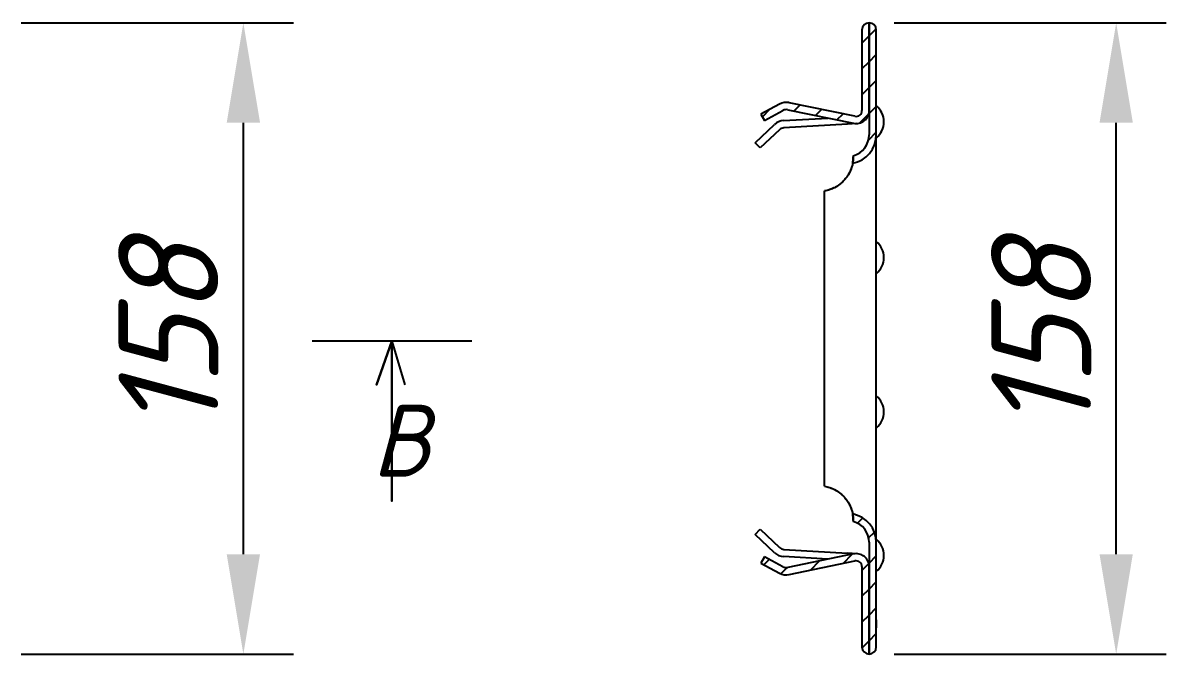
# Model space of a CAD drawing. Header units: millimetres. Extents: x 29006 to 29645, y 5570 to 5801.
# Drawn here: x 29118.83 to 29147.44, y 5746.09 to 5761.89 of the extents above; entities that cross this region are included whole.
import ezdxf

# ---------------------------------------------------------------- set-up
doc = ezdxf.new("R2010")
doc.units = ezdxf.units.MM
doc.styles.add('GOST-2.304_Type-B_italic', font='')
doc.styles.get('GOST-2.304_Type-B_italic').set_extended_font_data('GOST Common', italic=True)
doc.dimstyles.new('ISO-25', dxfattribs={"dimtxt": 2.5, "dimasz": 2.5, "dimexe": 1.25, "dimexo": 0.625, "dimtad": 1, "dimtoh": 1, "dimtxsty": 'GOST-2.304_Type-B_italic', "dimcen": 2.5, "dimadec": 0, "dimazin": 0, "dimtfac": 1, "dimtmove": 0, "dimatfit": 3, "dimfxl": 1, "dimarcsym": 0})

# ---------------------------------------------------------------- blocks, each defined once
blk = doc.blocks.new('*D47')
at = {"color": 0, "lineweight": -2, "transparency": 16777216}
for p, q in [((29118.792, 5761.887), (29125.599, 5761.887)), ((29124.349, 5748.588), (29124.349, 5759.387)), ((29118.792, 5746.088), (29125.599, 5746.088))]:
    blk.add_line(p, q, dxfattribs=at)
at = {"color": 0, "transparency": 16777216}
for points in [[(29123.932, 5759.387), (29124.766, 5759.387), (29124.349, 5761.887)], [(29123.932, 5748.588), (29124.766, 5748.588), (29124.349, 5746.088)]]:
    blk.add_solid(points, dxfattribs=at)
at = {"layer": 'Defpoints', "color": 0, "transparency": 16777216}
for p in [(29118.167, 5761.887), (29124.349, 5761.887), (29118.167, 5746.088)]:
    blk.add_point(p, dxfattribs=at)
at = {"color": 0, "transparency": 16777216, "insert": (29122.474, 5753.987), "char_height": 2.5, "attachment_point": 5, "rotation": 90, "style": 'GOST-2.304_Type-B_italic'}
blk.add_mtext('158', dxfattribs=at)
blk = doc.blocks.new('*D24')
at = {"color": 0, "lineweight": -2, "transparency": 16777216}
for p, q in [((29140.632, 5761.887), (29147.439, 5761.887)), ((29146.189, 5748.588), (29146.189, 5759.387)), ((29140.632, 5746.088), (29147.439, 5746.088))]:
    blk.add_line(p, q, dxfattribs=at)
at = {"color": 0, "transparency": 16777216}
for points in [[(29145.772, 5759.387), (29146.605, 5759.387), (29146.189, 5761.887)], [(29145.772, 5748.588), (29146.605, 5748.588), (29146.189, 5746.088)]]:
    blk.add_solid(points, dxfattribs=at)
at = {"layer": 'Defpoints', "color": 0, "transparency": 16777216}
for p in [(29140.007, 5761.887), (29146.189, 5761.887), (29140.007, 5746.088)]:
    blk.add_point(p, dxfattribs=at)
at = {"color": 0, "transparency": 16777216, "insert": (29144.314, 5753.987), "char_height": 2.5, "attachment_point": 5, "rotation": 90, "style": 'GOST-2.304_Type-B_italic'}
blk.add_mtext('158', dxfattribs=at)

msp = doc.modelspace()

# ---------------------------------------------------------------- linework, layer by layer
at = {"color": 0}
for p, q in [((29140.007, 5759.691), (29140.007, 5761.887)), ((29140.007, 5761.887), (29140.007, 5759.083)), ((29139.826, 5761.706), (29139.826, 5759.691)), ((29140.187, 5761.229), (29140.187, 5761.706)), ((29140.187, 5761.022), (29140.187, 5761.229)), ((29140.187, 5746.95), (29140.187, 5761.022)), ((29137.763, 5759.853), (29137.301, 5759.604)), ((29139.653, 5759.549), (29138.007, 5759.889)), ((29137.301, 5759.604), (29137.387, 5759.445)), ((29137.387, 5759.445), (29137.848, 5759.694)), ((29137.971, 5759.712), (29139.617, 5759.373)), ((29137.157, 5758.887), (29137.639, 5759.342)), ((29137.865, 5759.44), (29138.976, 5759.505)), ((29139.466, 5759.353), (29137.876, 5759.26)), ((29139.466, 5759.404), (29139.466, 5759.353)), ((29139.701, 5759.367), (29139.466, 5759.353)), ((29140.375, 5759.406), (29140.375, 5759.414)), ((29137.762, 5759.211), (29137.281, 5758.756)), ((29140.187, 5757.462), (29140.187, 5759.083)), ((29137.281, 5758.756), (29137.157, 5758.887)), ((29139.598, 5758.39), (29139.595, 5758.372)), ((29139.598, 5758.39), (29139.595, 5758.372)), ((29139.598, 5758.39), (29139.595, 5758.372)), ((29139.598, 5758.39), (29139.595, 5758.372)), ((29139.598, 5758.39), (29139.595, 5758.372)), ((29139.598, 5758.39), (29139.595, 5758.372)), ((29139.598, 5758.39), (29139.595, 5758.372)), ((29139.598, 5758.39), (29139.595, 5758.372)), ((29139.598, 5758.39), (29139.595, 5758.372)), ((29139.598, 5758.39), (29139.595, 5758.372)), ((29139.601, 5758.408), (29139.598, 5758.39)), ((29139.601, 5758.408), (29139.598, 5758.39)), ((29139.601, 5758.408), (29139.598, 5758.39)), ((29139.601, 5758.408), (29139.598, 5758.39)), ((29139.601, 5758.408), (29139.598, 5758.39)), ((29139.601, 5758.408), (29139.598, 5758.39)), ((29139.601, 5758.408), (29139.598, 5758.39)), ((29139.601, 5758.408), (29139.598, 5758.39)), ((29139.601, 5758.408), (29139.598, 5758.39)), ((29139.601, 5758.408), (29139.598, 5758.39)), ((29139.603, 5758.425), (29139.601, 5758.408)), ((29139.603, 5758.425), (29139.601, 5758.408)), ((29139.603, 5758.425), (29139.601, 5758.408)), ((29139.603, 5758.425), (29139.601, 5758.408)), ((29139.603, 5758.425), (29139.601, 5758.408)), ((29139.603, 5758.425), (29139.601, 5758.408)), ((29139.603, 5758.425), (29139.601, 5758.408)), ((29139.603, 5758.425), (29139.601, 5758.408)), ((29139.603, 5758.425), (29139.601, 5758.408)), ((29139.603, 5758.425), (29139.601, 5758.408)), ((29139.605, 5758.441), (29139.603, 5758.425)), ((29139.605, 5758.441), (29139.603, 5758.425)), ((29139.605, 5758.441), (29139.603, 5758.425)), ((29139.605, 5758.441), (29139.603, 5758.425)), ((29139.605, 5758.441), (29139.603, 5758.425)), ((29139.605, 5758.441), (29139.603, 5758.425)), ((29139.605, 5758.441), (29139.603, 5758.425)), ((29139.605, 5758.441), (29139.603, 5758.425)), ((29139.605, 5758.441), (29139.603, 5758.425)), ((29139.605, 5758.441), (29139.603, 5758.425)), ((29139.607, 5758.456), (29139.605, 5758.441)), ((29139.607, 5758.456), (29139.605, 5758.441)), ((29139.607, 5758.456), (29139.605, 5758.441)), ((29139.607, 5758.456), (29139.605, 5758.441)), ((29139.607, 5758.456), (29139.605, 5758.441)), ((29139.607, 5758.456), (29139.605, 5758.441)), ((29139.607, 5758.456), (29139.605, 5758.441)), ((29139.607, 5758.456), (29139.605, 5758.441)), ((29139.607, 5758.456), (29139.605, 5758.441)), ((29139.607, 5758.456), (29139.605, 5758.441)), ((29139.608, 5758.469), (29139.607, 5758.456)), ((29139.608, 5758.469), (29139.607, 5758.456)), ((29139.608, 5758.469), (29139.607, 5758.456)), ((29139.608, 5758.469), (29139.607, 5758.456)), ((29139.608, 5758.469), (29139.607, 5758.456)), ((29139.608, 5758.469), (29139.607, 5758.456)), ((29139.608, 5758.469), (29139.607, 5758.456)), ((29139.608, 5758.469), (29139.607, 5758.456)), ((29139.608, 5758.469), (29139.607, 5758.456)), ((29139.608, 5758.469), (29139.607, 5758.456)), ((29139.609, 5758.482), (29139.608, 5758.469)), ((29139.609, 5758.482), (29139.608, 5758.469)), ((29139.609, 5758.482), (29139.608, 5758.469)), ((29139.609, 5758.482), (29139.608, 5758.469)), ((29139.609, 5758.482), (29139.608, 5758.469)), ((29139.609, 5758.482), (29139.608, 5758.469)), ((29139.609, 5758.482), (29139.608, 5758.469)), ((29139.609, 5758.482), (29139.608, 5758.469)), ((29139.609, 5758.482), (29139.608, 5758.469)), ((29139.609, 5758.482), (29139.608, 5758.469)), ((29139.61, 5758.505), (29139.609, 5758.494)), ((29139.61, 5758.505), (29139.609, 5758.494)), ((29139.61, 5758.505), (29139.609, 5758.494)), ((29139.61, 5758.505), (29139.609, 5758.494)), ((29139.61, 5758.505), (29139.609, 5758.494)), ((29139.61, 5758.505), (29139.609, 5758.494)), ((29139.61, 5758.505), (29139.609, 5758.494)), ((29139.61, 5758.505), (29139.609, 5758.494)), ((29139.61, 5758.505), (29139.609, 5758.494)), ((29139.61, 5758.505), (29139.609, 5758.494)), ((29139.609, 5758.494), (29139.609, 5758.482)), ((29139.609, 5758.494), (29139.609, 5758.482)), ((29139.609, 5758.494), (29139.609, 5758.482)), ((29139.609, 5758.494), (29139.609, 5758.482)), ((29139.609, 5758.494), (29139.609, 5758.482)), ((29139.609, 5758.494), (29139.609, 5758.482)), ((29139.609, 5758.494), (29139.609, 5758.482)), ((29139.609, 5758.494), (29139.609, 5758.482)), ((29139.609, 5758.494), (29139.609, 5758.482)), ((29139.609, 5758.494), (29139.609, 5758.482)), ((29139.61, 5758.561), (29139.61, 5758.533)), ((29139.61, 5758.533), (29139.61, 5758.524)), ((29139.61, 5758.533), (29139.61, 5758.524)), ((29139.61, 5758.533), (29139.61, 5758.524)), ((29139.61, 5758.533), (29139.61, 5758.524)), ((29139.61, 5758.533), (29139.61, 5758.524)), ((29139.61, 5758.533), (29139.61, 5758.524)), ((29139.61, 5758.533), (29139.61, 5758.524)), ((29139.61, 5758.533), (29139.61, 5758.524)), ((29139.61, 5758.533), (29139.61, 5758.524)), ((29139.61, 5758.533), (29139.61, 5758.524)), ((29139.61, 5758.524), (29139.61, 5758.515)), ((29139.61, 5758.524), (29139.61, 5758.515)), ((29139.61, 5758.524), (29139.61, 5758.515)), ((29139.61, 5758.524), (29139.61, 5758.515)), ((29139.61, 5758.524), (29139.61, 5758.515)), ((29139.61, 5758.524), (29139.61, 5758.515)), ((29139.61, 5758.524), (29139.61, 5758.515)), ((29139.61, 5758.524), (29139.61, 5758.515)), ((29139.61, 5758.524), (29139.61, 5758.515)), ((29139.61, 5758.524), (29139.61, 5758.515)), ((29139.61, 5758.515), (29139.61, 5758.505)), ((29139.61, 5758.515), (29139.61, 5758.505)), ((29139.61, 5758.515), (29139.61, 5758.505)), ((29139.61, 5758.515), (29139.61, 5758.505)), ((29139.61, 5758.515), (29139.61, 5758.505)), ((29139.61, 5758.515), (29139.61, 5758.505)), ((29139.61, 5758.515), (29139.61, 5758.505)), ((29139.61, 5758.515), (29139.61, 5758.505)), ((29139.61, 5758.515), (29139.61, 5758.505)), ((29139.61, 5758.515), (29139.61, 5758.505)), ((29139.506, 5758.121), (29139.493, 5758.098)), ((29139.509, 5758.127), (29139.496, 5758.103)), ((29139.509, 5758.127), (29139.496, 5758.103)), ((29139.509, 5758.127), (29139.496, 5758.103)), ((29139.509, 5758.127), (29139.496, 5758.103)), ((29139.509, 5758.127), (29139.496, 5758.103)), ((29139.509, 5758.127), (29139.496, 5758.103)), ((29139.509, 5758.127), (29139.496, 5758.103)), ((29139.509, 5758.127), (29139.496, 5758.103)), ((29139.509, 5758.127), (29139.496, 5758.103)), ((29139.509, 5758.127), (29139.496, 5758.103)), ((29139.516, 5758.139), (29139.506, 5758.121)), ((29139.522, 5758.151), (29139.509, 5758.127)), ((29139.522, 5758.151), (29139.509, 5758.127)), ((29139.522, 5758.151), (29139.509, 5758.127)), ((29139.522, 5758.151), (29139.509, 5758.127)), ((29139.522, 5758.151), (29139.509, 5758.127)), ((29139.522, 5758.151), (29139.509, 5758.127)), ((29139.522, 5758.151), (29139.509, 5758.127)), ((29139.522, 5758.151), (29139.509, 5758.127)), ((29139.522, 5758.151), (29139.509, 5758.127)), ((29139.522, 5758.151), (29139.509, 5758.127)), ((29139.525, 5758.157), (29139.516, 5758.139)), ((29139.533, 5758.175), (29139.522, 5758.151)), ((29139.533, 5758.175), (29139.522, 5758.151)), ((29139.533, 5758.175), (29139.522, 5758.151)), ((29139.533, 5758.175), (29139.522, 5758.151)), ((29139.533, 5758.175), (29139.522, 5758.151)), ((29139.533, 5758.175), (29139.522, 5758.151)), ((29139.533, 5758.175), (29139.522, 5758.151)), ((29139.533, 5758.175), (29139.522, 5758.151)), ((29139.533, 5758.175), (29139.522, 5758.151)), ((29139.533, 5758.175), (29139.522, 5758.151)), ((29139.533, 5758.175), (29139.525, 5758.157)), ((29139.543, 5758.199), (29139.533, 5758.175)), ((29139.543, 5758.199), (29139.533, 5758.175)), ((29139.543, 5758.199), (29139.533, 5758.175)), ((29139.543, 5758.199), (29139.533, 5758.175)), ((29139.543, 5758.199), (29139.533, 5758.175)), ((29139.543, 5758.199), (29139.533, 5758.175)), ((29139.543, 5758.199), (29139.533, 5758.175)), ((29139.543, 5758.199), (29139.533, 5758.175)), ((29139.543, 5758.199), (29139.533, 5758.175)), ((29139.543, 5758.199), (29139.533, 5758.175)), ((29139.54, 5758.192), (29139.533, 5758.175)), ((29139.547, 5758.209), (29139.54, 5758.192)), ((29139.553, 5758.222), (29139.543, 5758.199)), ((29139.553, 5758.222), (29139.543, 5758.199)), ((29139.553, 5758.222), (29139.543, 5758.199)), ((29139.553, 5758.222), (29139.543, 5758.199)), ((29139.553, 5758.222), (29139.543, 5758.199)), ((29139.553, 5758.222), (29139.543, 5758.199)), ((29139.553, 5758.222), (29139.543, 5758.199)), ((29139.553, 5758.222), (29139.543, 5758.199)), ((29139.553, 5758.222), (29139.543, 5758.199)), ((29139.553, 5758.222), (29139.543, 5758.199)), ((29139.554, 5758.225), (29139.547, 5758.209)), ((29139.561, 5758.245), (29139.553, 5758.222)), ((29139.561, 5758.245), (29139.553, 5758.222)), ((29139.561, 5758.245), (29139.553, 5758.222)), ((29139.561, 5758.245), (29139.553, 5758.222)), ((29139.561, 5758.245), (29139.553, 5758.222)), ((29139.561, 5758.245), (29139.553, 5758.222)), ((29139.561, 5758.245), (29139.553, 5758.222)), ((29139.561, 5758.245), (29139.553, 5758.222)), ((29139.561, 5758.245), (29139.553, 5758.222)), ((29139.561, 5758.245), (29139.553, 5758.222)), ((29139.559, 5758.24), (29139.554, 5758.225)), ((29139.564, 5758.254), (29139.559, 5758.24)), ((29139.569, 5758.268), (29139.561, 5758.245)), ((29139.569, 5758.268), (29139.561, 5758.245)), ((29139.569, 5758.268), (29139.561, 5758.245)), ((29139.569, 5758.268), (29139.561, 5758.245)), ((29139.569, 5758.268), (29139.561, 5758.245)), ((29139.569, 5758.268), (29139.561, 5758.245)), ((29139.569, 5758.268), (29139.561, 5758.245)), ((29139.569, 5758.268), (29139.561, 5758.245)), ((29139.569, 5758.268), (29139.561, 5758.245)), ((29139.569, 5758.268), (29139.561, 5758.245)), ((29139.569, 5758.268), (29139.564, 5758.254)), ((29139.575, 5758.29), (29139.569, 5758.268)), ((29139.575, 5758.29), (29139.569, 5758.268)), ((29139.575, 5758.29), (29139.569, 5758.268)), ((29139.575, 5758.29), (29139.569, 5758.268)), ((29139.575, 5758.29), (29139.569, 5758.268)), ((29139.575, 5758.29), (29139.569, 5758.268)), ((29139.575, 5758.29), (29139.569, 5758.268)), ((29139.575, 5758.29), (29139.569, 5758.268)), ((29139.575, 5758.29), (29139.569, 5758.268)), ((29139.575, 5758.29), (29139.569, 5758.268)), ((29139.573, 5758.281), (29139.569, 5758.268)), ((29139.577, 5758.294), (29139.573, 5758.281)), ((29139.581, 5758.311), (29139.575, 5758.29)), ((29139.581, 5758.311), (29139.575, 5758.29)), ((29139.581, 5758.311), (29139.575, 5758.29)), ((29139.581, 5758.311), (29139.575, 5758.29)), ((29139.581, 5758.311), (29139.575, 5758.29)), ((29139.581, 5758.311), (29139.575, 5758.29)), ((29139.581, 5758.311), (29139.575, 5758.29)), ((29139.581, 5758.311), (29139.575, 5758.29)), ((29139.581, 5758.311), (29139.575, 5758.29)), ((29139.581, 5758.311), (29139.575, 5758.29)), ((29139.58, 5758.305), (29139.577, 5758.294)), ((29139.583, 5758.316), (29139.58, 5758.305)), ((29139.587, 5758.332), (29139.581, 5758.311)), ((29139.587, 5758.332), (29139.581, 5758.311)), ((29139.587, 5758.332), (29139.581, 5758.311)), ((29139.587, 5758.332), (29139.581, 5758.311)), ((29139.587, 5758.332), (29139.581, 5758.311)), ((29139.587, 5758.332), (29139.581, 5758.311)), ((29139.587, 5758.332), (29139.581, 5758.311)), ((29139.587, 5758.332), (29139.581, 5758.311)), ((29139.587, 5758.332), (29139.581, 5758.311)), ((29139.587, 5758.332), (29139.581, 5758.311)), ((29139.585, 5758.326), (29139.583, 5758.316)), ((29139.587, 5758.335), (29139.585, 5758.326)), ((29139.591, 5758.353), (29139.587, 5758.332)), ((29139.591, 5758.353), (29139.587, 5758.332)), ((29139.591, 5758.353), (29139.587, 5758.332)), ((29139.591, 5758.353), (29139.587, 5758.332)), ((29139.591, 5758.353), (29139.587, 5758.332)), ((29139.591, 5758.353), (29139.587, 5758.332)), ((29139.591, 5758.353), (29139.587, 5758.332)), ((29139.591, 5758.353), (29139.587, 5758.332)), ((29139.591, 5758.353), (29139.587, 5758.332)), ((29139.591, 5758.353), (29139.587, 5758.332)), ((29139.589, 5758.343), (29139.587, 5758.335)), ((29139.591, 5758.35), (29139.589, 5758.343)), ((29139.595, 5758.372), (29139.591, 5758.353)), ((29139.595, 5758.372), (29139.591, 5758.353)), ((29139.595, 5758.372), (29139.591, 5758.353)), ((29139.595, 5758.372), (29139.591, 5758.353)), ((29139.595, 5758.372), (29139.591, 5758.353)), ((29139.595, 5758.372), (29139.591, 5758.353)), ((29139.595, 5758.372), (29139.591, 5758.353)), ((29139.595, 5758.372), (29139.591, 5758.353)), ((29139.595, 5758.372), (29139.591, 5758.353)), ((29139.595, 5758.372), (29139.591, 5758.353)), ((29139.592, 5758.356), (29139.591, 5758.35)), ((29139.593, 5758.361), (29139.592, 5758.356)), ((29139.594, 5758.365), (29139.593, 5758.361)), ((29139.595, 5758.371), (29139.594, 5758.369)), ((29139.594, 5758.369), (29139.594, 5758.365)), ((29139.595, 5758.373), (29139.595, 5758.373)), ((29139.595, 5758.373), (29139.595, 5758.371)), ((29139.241, 5757.824), (29139.213, 5757.805)), ((29139.25, 5757.83), (29139.223, 5757.812)), ((29139.25, 5757.83), (29139.223, 5757.812)), ((29139.25, 5757.83), (29139.223, 5757.812)), ((29139.25, 5757.83), (29139.223, 5757.812)), ((29139.25, 5757.83), (29139.223, 5757.812)), ((29139.25, 5757.83), (29139.223, 5757.812)), ((29139.25, 5757.83), (29139.223, 5757.812)), ((29139.25, 5757.83), (29139.223, 5757.812)), ((29139.25, 5757.83), (29139.223, 5757.812)), ((29139.25, 5757.83), (29139.223, 5757.812)), ((29139.268, 5757.843), (29139.241, 5757.824)), ((29139.276, 5757.849), (29139.25, 5757.83)), ((29139.276, 5757.849), (29139.25, 5757.83)), ((29139.276, 5757.849), (29139.25, 5757.83)), ((29139.276, 5757.849), (29139.25, 5757.83)), ((29139.276, 5757.849), (29139.25, 5757.83)), ((29139.276, 5757.849), (29139.25, 5757.83)), ((29139.276, 5757.849), (29139.25, 5757.83)), ((29139.276, 5757.849), (29139.25, 5757.83)), ((29139.276, 5757.849), (29139.25, 5757.83)), ((29139.276, 5757.849), (29139.25, 5757.83)), ((29139.294, 5757.863), (29139.268, 5757.843)), ((29139.3, 5757.869), (29139.276, 5757.849)), ((29139.3, 5757.869), (29139.276, 5757.849)), ((29139.3, 5757.869), (29139.276, 5757.849)), ((29139.3, 5757.869), (29139.276, 5757.849)), ((29139.3, 5757.869), (29139.276, 5757.849)), ((29139.3, 5757.869), (29139.276, 5757.849)), ((29139.3, 5757.869), (29139.276, 5757.849)), ((29139.3, 5757.869), (29139.276, 5757.849)), ((29139.3, 5757.869), (29139.276, 5757.849)), ((29139.3, 5757.869), (29139.276, 5757.849)), ((29139.318, 5757.884), (29139.294, 5757.863)), ((29139.324, 5757.89), (29139.3, 5757.869)), ((29139.324, 5757.89), (29139.3, 5757.869)), ((29139.324, 5757.89), (29139.3, 5757.869)), ((29139.324, 5757.89), (29139.3, 5757.869)), ((29139.324, 5757.89), (29139.3, 5757.869)), ((29139.324, 5757.89), (29139.3, 5757.869)), ((29139.324, 5757.89), (29139.3, 5757.869)), ((29139.324, 5757.89), (29139.3, 5757.869)), ((29139.324, 5757.89), (29139.3, 5757.869)), ((29139.324, 5757.89), (29139.3, 5757.869)), ((29139.342, 5757.907), (29139.318, 5757.884)), ((29139.347, 5757.911), (29139.324, 5757.89)), ((29139.347, 5757.911), (29139.324, 5757.89)), ((29139.347, 5757.911), (29139.324, 5757.89)), ((29139.347, 5757.911), (29139.324, 5757.89)), ((29139.347, 5757.911), (29139.324, 5757.89)), ((29139.347, 5757.911), (29139.324, 5757.89)), ((29139.347, 5757.911), (29139.324, 5757.89)), ((29139.347, 5757.911), (29139.324, 5757.89)), ((29139.347, 5757.911), (29139.324, 5757.89)), ((29139.347, 5757.911), (29139.324, 5757.89)), ((29139.366, 5757.93), (29139.342, 5757.907)), ((29139.368, 5757.932), (29139.347, 5757.911)), ((29139.368, 5757.932), (29139.347, 5757.911)), ((29139.368, 5757.932), (29139.347, 5757.911)), ((29139.368, 5757.932), (29139.347, 5757.911)), ((29139.368, 5757.932), (29139.347, 5757.911)), ((29139.368, 5757.932), (29139.347, 5757.911)), ((29139.368, 5757.932), (29139.347, 5757.911)), ((29139.368, 5757.932), (29139.347, 5757.911)), ((29139.368, 5757.932), (29139.347, 5757.911)), ((29139.368, 5757.932), (29139.347, 5757.911)), ((29139.389, 5757.954), (29139.366, 5757.93)), ((29139.389, 5757.954), (29139.368, 5757.932)), ((29139.389, 5757.954), (29139.368, 5757.932)), ((29139.389, 5757.954), (29139.368, 5757.932)), ((29139.389, 5757.954), (29139.368, 5757.932)), ((29139.389, 5757.954), (29139.368, 5757.932)), ((29139.389, 5757.954), (29139.368, 5757.932)), ((29139.389, 5757.954), (29139.368, 5757.932)), ((29139.389, 5757.954), (29139.368, 5757.932)), ((29139.389, 5757.954), (29139.368, 5757.932)), ((29139.389, 5757.954), (29139.368, 5757.932)), ((29139.41, 5757.979), (29139.389, 5757.954)), ((29139.409, 5757.978), (29139.389, 5757.954)), ((29139.409, 5757.978), (29139.389, 5757.954)), ((29139.409, 5757.978), (29139.389, 5757.954)), ((29139.409, 5757.978), (29139.389, 5757.954)), ((29139.409, 5757.978), (29139.389, 5757.954)), ((29139.409, 5757.978), (29139.389, 5757.954)), ((29139.409, 5757.978), (29139.389, 5757.954)), ((29139.409, 5757.978), (29139.389, 5757.954)), ((29139.409, 5757.978), (29139.389, 5757.954)), ((29139.409, 5757.978), (29139.389, 5757.954)), ((29139.428, 5758.002), (29139.409, 5757.978)), ((29139.428, 5758.002), (29139.409, 5757.978)), ((29139.428, 5758.002), (29139.409, 5757.978)), ((29139.428, 5758.002), (29139.409, 5757.978)), ((29139.428, 5758.002), (29139.409, 5757.978)), ((29139.428, 5758.002), (29139.409, 5757.978)), ((29139.428, 5758.002), (29139.409, 5757.978)), ((29139.428, 5758.002), (29139.409, 5757.978)), ((29139.428, 5758.002), (29139.409, 5757.978)), ((29139.428, 5758.002), (29139.409, 5757.978)), ((29139.43, 5758.004), (29139.41, 5757.979)), ((29139.447, 5758.027), (29139.428, 5758.002)), ((29139.447, 5758.027), (29139.428, 5758.002)), ((29139.447, 5758.027), (29139.428, 5758.002)), ((29139.447, 5758.027), (29139.428, 5758.002)), ((29139.447, 5758.027), (29139.428, 5758.002)), ((29139.447, 5758.027), (29139.428, 5758.002)), ((29139.447, 5758.027), (29139.428, 5758.002)), ((29139.447, 5758.027), (29139.428, 5758.002)), ((29139.447, 5758.027), (29139.428, 5758.002)), ((29139.447, 5758.027), (29139.428, 5758.002)), ((29139.448, 5758.028), (29139.43, 5758.004)), ((29139.464, 5758.052), (29139.447, 5758.027)), ((29139.464, 5758.052), (29139.447, 5758.027)), ((29139.464, 5758.052), (29139.447, 5758.027)), ((29139.464, 5758.052), (29139.447, 5758.027)), ((29139.464, 5758.052), (29139.447, 5758.027)), ((29139.464, 5758.052), (29139.447, 5758.027)), ((29139.464, 5758.052), (29139.447, 5758.027)), ((29139.464, 5758.052), (29139.447, 5758.027)), ((29139.464, 5758.052), (29139.447, 5758.027)), ((29139.464, 5758.052), (29139.447, 5758.027)), ((29139.465, 5758.053), (29139.448, 5758.028)), ((29139.481, 5758.077), (29139.464, 5758.052)), ((29139.481, 5758.077), (29139.464, 5758.052)), ((29139.481, 5758.077), (29139.464, 5758.052)), ((29139.481, 5758.077), (29139.464, 5758.052)), ((29139.481, 5758.077), (29139.464, 5758.052)), ((29139.481, 5758.077), (29139.464, 5758.052)), ((29139.481, 5758.077), (29139.464, 5758.052)), ((29139.481, 5758.077), (29139.464, 5758.052)), ((29139.481, 5758.077), (29139.464, 5758.052)), ((29139.481, 5758.077), (29139.464, 5758.052)), ((29139.48, 5758.076), (29139.465, 5758.053)), ((29139.493, 5758.098), (29139.48, 5758.076)), ((29139.496, 5758.103), (29139.481, 5758.077)), ((29139.496, 5758.103), (29139.481, 5758.077)), ((29139.496, 5758.103), (29139.481, 5758.077)), ((29139.496, 5758.103), (29139.481, 5758.077)), ((29139.496, 5758.103), (29139.481, 5758.077)), ((29139.496, 5758.103), (29139.481, 5758.077)), ((29139.496, 5758.103), (29139.481, 5758.077)), ((29139.496, 5758.103), (29139.481, 5758.077)), ((29139.496, 5758.103), (29139.481, 5758.077)), ((29139.496, 5758.103), (29139.481, 5758.077)), ((29138.921, 5757.685), (29138.889, 5757.679)), ((29138.921, 5757.685), (29138.889, 5757.679)), ((29138.921, 5757.685), (29138.889, 5757.679)), ((29138.921, 5757.685), (29138.889, 5757.679)), ((29138.921, 5757.685), (29138.889, 5757.679)), ((29138.921, 5757.685), (29138.889, 5757.679)), ((29138.921, 5757.685), (29138.889, 5757.679)), ((29138.921, 5757.685), (29138.889, 5757.679)), ((29138.921, 5757.685), (29138.889, 5757.679)), ((29138.921, 5757.685), (29138.889, 5757.679)), ((29138.923, 5757.685), (29138.889, 5757.679)), ((29138.889, 5750.29), (29138.889, 5757.679)), ((29138.889, 5757.462), (29138.889, 5757.679)), ((29138.953, 5757.692), (29138.921, 5757.685)), ((29138.953, 5757.692), (29138.921, 5757.685)), ((29138.953, 5757.692), (29138.921, 5757.685)), ((29138.953, 5757.692), (29138.921, 5757.685)), ((29138.953, 5757.692), (29138.921, 5757.685)), ((29138.953, 5757.692), (29138.921, 5757.685)), ((29138.953, 5757.692), (29138.921, 5757.685)), ((29138.953, 5757.692), (29138.921, 5757.685)), ((29138.953, 5757.692), (29138.921, 5757.685)), ((29138.953, 5757.692), (29138.921, 5757.685)), ((29138.957, 5757.693), (29138.923, 5757.685)), ((29138.985, 5757.701), (29138.953, 5757.692)), ((29138.985, 5757.701), (29138.953, 5757.692)), ((29138.985, 5757.701), (29138.953, 5757.692)), ((29138.985, 5757.701), (29138.953, 5757.692)), ((29138.985, 5757.701), (29138.953, 5757.692)), ((29138.985, 5757.701), (29138.953, 5757.692)), ((29138.985, 5757.701), (29138.953, 5757.692)), ((29138.985, 5757.701), (29138.953, 5757.692)), ((29138.985, 5757.701), (29138.953, 5757.692)), ((29138.985, 5757.701), (29138.953, 5757.692)), ((29138.991, 5757.703), (29138.957, 5757.693)), ((29139.017, 5757.711), (29138.985, 5757.701)), ((29139.017, 5757.711), (29138.985, 5757.701)), ((29139.017, 5757.711), (29138.985, 5757.701)), ((29139.017, 5757.711), (29138.985, 5757.701)), ((29139.017, 5757.711), (29138.985, 5757.701)), ((29139.017, 5757.711), (29138.985, 5757.701)), ((29139.017, 5757.711), (29138.985, 5757.701)), ((29139.017, 5757.711), (29138.985, 5757.701)), ((29139.017, 5757.711), (29138.985, 5757.701)), ((29139.017, 5757.711), (29138.985, 5757.701)), ((29139.025, 5757.714), (29138.991, 5757.703)), ((29139.048, 5757.722), (29139.017, 5757.711)), ((29139.048, 5757.722), (29139.017, 5757.711)), ((29139.048, 5757.722), (29139.017, 5757.711)), ((29139.048, 5757.722), (29139.017, 5757.711)), ((29139.048, 5757.722), (29139.017, 5757.711)), ((29139.048, 5757.722), (29139.017, 5757.711)), ((29139.048, 5757.722), (29139.017, 5757.711)), ((29139.048, 5757.722), (29139.017, 5757.711)), ((29139.048, 5757.722), (29139.017, 5757.711)), ((29139.048, 5757.722), (29139.017, 5757.711)), ((29139.058, 5757.726), (29139.025, 5757.714)), ((29139.079, 5757.734), (29139.048, 5757.722)), ((29139.079, 5757.734), (29139.048, 5757.722)), ((29139.079, 5757.734), (29139.048, 5757.722)), ((29139.079, 5757.734), (29139.048, 5757.722)), ((29139.079, 5757.734), (29139.048, 5757.722)), ((29139.079, 5757.734), (29139.048, 5757.722)), ((29139.079, 5757.734), (29139.048, 5757.722)), ((29139.079, 5757.734), (29139.048, 5757.722)), ((29139.079, 5757.734), (29139.048, 5757.722)), ((29139.079, 5757.734), (29139.048, 5757.722)), ((29139.091, 5757.739), (29139.058, 5757.726)), ((29139.109, 5757.747), (29139.079, 5757.734)), ((29139.109, 5757.747), (29139.079, 5757.734)), ((29139.109, 5757.747), (29139.079, 5757.734)), ((29139.109, 5757.747), (29139.079, 5757.734)), ((29139.109, 5757.747), (29139.079, 5757.734)), ((29139.109, 5757.747), (29139.079, 5757.734)), ((29139.109, 5757.747), (29139.079, 5757.734)), ((29139.109, 5757.747), (29139.079, 5757.734)), ((29139.109, 5757.747), (29139.079, 5757.734)), ((29139.109, 5757.747), (29139.079, 5757.734)), ((29139.123, 5757.754), (29139.091, 5757.739)), ((29139.139, 5757.762), (29139.109, 5757.747)), ((29139.139, 5757.762), (29139.109, 5757.747)), ((29139.139, 5757.762), (29139.109, 5757.747)), ((29139.139, 5757.762), (29139.109, 5757.747)), ((29139.139, 5757.762), (29139.109, 5757.747)), ((29139.139, 5757.762), (29139.109, 5757.747)), ((29139.139, 5757.762), (29139.109, 5757.747)), ((29139.139, 5757.762), (29139.109, 5757.747)), ((29139.139, 5757.762), (29139.109, 5757.747)), ((29139.139, 5757.762), (29139.109, 5757.747)), ((29139.154, 5757.77), (29139.123, 5757.754)), ((29139.168, 5757.777), (29139.139, 5757.762)), ((29139.168, 5757.777), (29139.139, 5757.762)), ((29139.168, 5757.777), (29139.139, 5757.762)), ((29139.168, 5757.777), (29139.139, 5757.762)), ((29139.168, 5757.777), (29139.139, 5757.762)), ((29139.168, 5757.777), (29139.139, 5757.762)), ((29139.168, 5757.777), (29139.139, 5757.762)), ((29139.168, 5757.777), (29139.139, 5757.762)), ((29139.168, 5757.777), (29139.139, 5757.762)), ((29139.168, 5757.777), (29139.139, 5757.762)), ((29139.184, 5757.787), (29139.154, 5757.77)), ((29139.196, 5757.794), (29139.168, 5757.777)), ((29139.196, 5757.794), (29139.168, 5757.777)), ((29139.196, 5757.794), (29139.168, 5757.777)), ((29139.196, 5757.794), (29139.168, 5757.777)), ((29139.196, 5757.794), (29139.168, 5757.777)), ((29139.196, 5757.794), (29139.168, 5757.777)), ((29139.196, 5757.794), (29139.168, 5757.777)), ((29139.196, 5757.794), (29139.168, 5757.777)), ((29139.196, 5757.794), (29139.168, 5757.777)), ((29139.196, 5757.794), (29139.168, 5757.777)), ((29139.213, 5757.805), (29139.184, 5757.787)), ((29139.223, 5757.812), (29139.196, 5757.794)), ((29139.223, 5757.812), (29139.196, 5757.794)), ((29139.223, 5757.812), (29139.196, 5757.794)), ((29139.223, 5757.812), (29139.196, 5757.794)), ((29139.223, 5757.812), (29139.196, 5757.794)), ((29139.223, 5757.812), (29139.196, 5757.794)), ((29139.223, 5757.812), (29139.196, 5757.794)), ((29139.223, 5757.812), (29139.196, 5757.794)), ((29139.223, 5757.812), (29139.196, 5757.794)), ((29139.223, 5757.812), (29139.196, 5757.794)), ((29140.375, 5752.146), (29140.375, 5752.154)), ((29140.187, 5748.886), (29140.187, 5750.506)), ((29139.61, 5749.436), (29139.61, 5749.407)), ((29137.157, 5749.082), (29137.281, 5749.213)), ((29137.639, 5748.627), (29137.157, 5749.082)), ((29137.281, 5749.213), (29137.762, 5748.758)), ((29137.876, 5748.709), (29139.466, 5748.616)), ((29140.007, 5748.886), (29140.007, 5746.088)), ((29140.187, 5746.269), (29140.187, 5748.886)), ((29137.387, 5748.523), (29137.301, 5748.365)), ((29137.848, 5748.274), (29137.387, 5748.523)), ((29138.976, 5748.464), (29137.865, 5748.529)), ((29139.617, 5748.596), (29137.971, 5748.256)), ((29138.007, 5748.08), (29139.653, 5748.419)), ((29139.466, 5748.616), (29139.466, 5748.565)), ((29139.701, 5748.602), (29139.466, 5748.616)), ((29140.375, 5748.554), (29140.375, 5748.562)), ((29137.301, 5748.365), (29137.763, 5748.116)), ((29139.826, 5748.278), (29139.826, 5746.269)), ((29140.007, 5746.088), (29140.007, 5748.278)), ((29140.187, 5746.95), (29140.187, 5746.743)), ((29140.187, 5746.269), (29140.187, 5746.743))]:
    msp.add_line(p, q, dxfattribs=at)
at = {"color": 0, "linetype": 'Continuous'}
for p, q in [((29139.826, 5761.38), (29140.007, 5761.561)), ((29140.007, 5761.561), (29140.187, 5761.741)), ((29140.007, 5760.913), (29140.187, 5761.093)), ((29139.826, 5760.732), (29140.007, 5760.913)), ((29140.007, 5760.265), (29140.187, 5760.445)), ((29139.826, 5760.084), (29140.007, 5760.265)), ((29138.126, 5759.68), (29138.279, 5759.833)), ((29137.337, 5759.538), (29137.521, 5759.723)), ((29138.664, 5759.569), (29138.816, 5759.722)), ((29139.201, 5759.459), (29139.353, 5759.611)), ((29139.768, 5759.378), (29139.995, 5759.605)), ((29140.007, 5759.617), (29140.187, 5759.797)), ((29139.991, 5758.953), (29140.187, 5759.149)), ((29139.714, 5749.367), (29139.847, 5749.499)), ((29139.995, 5748.999), (29140.14, 5749.144)), ((29137.376, 5748.324), (29137.509, 5748.457)), ((29138.537, 5748.189), (29138.769, 5748.421)), ((29139.353, 5748.357), (29139.585, 5748.589)), ((29140.007, 5748.363), (29140.187, 5748.544)), ((29137.799, 5748.099), (29137.954, 5748.254)), ((29139.826, 5748.183), (29139.998, 5748.354)), ((29140.007, 5747.715), (29140.187, 5747.896)), ((29139.826, 5747.535), (29140.007, 5747.715)), ((29140.007, 5747.067), (29140.187, 5747.248)), ((29139.826, 5746.887), (29140.007, 5747.067)), ((29139.826, 5746.239), (29140.007, 5746.419)), ((29140.007, 5746.42), (29140.187, 5746.6))]:
    msp.add_line(p, q, dxfattribs=at)
at = {"color": 0, "linetype": 'ByBlock'}
for points in [[(29130.067, 5753.92), (29126.067, 5753.92)], [(29130.067, 5753.92), (29128.067, 5753.92), (29128.067, 5749.92), (29128.067, 5753.92), (29127.681, 5752.83), (29128.067, 5753.92), (29128.393, 5752.83)]]:
    msp.add_lwpolyline(points, dxfattribs=at)
at = {"color": 0, "flags": 128}
for points in [[(29138.889, 5750.29), (29138.921, 5750.284), (29138.953, 5750.276), (29138.985, 5750.268), (29139.017, 5750.258), (29139.048, 5750.247), (29139.079, 5750.235), (29139.109, 5750.221), (29139.139, 5750.207), (29139.168, 5750.191), (29139.196, 5750.175), (29139.223, 5750.157), (29139.25, 5750.139), (29139.276, 5750.12), (29139.3, 5750.1), (29139.324, 5750.079), (29139.347, 5750.058), (29139.368, 5750.037), (29139.389, 5750.014), (29139.409, 5749.991), (29139.428, 5749.967), (29139.447, 5749.942), (29139.464, 5749.917), (29139.481, 5749.891), (29139.496, 5749.866)], [(29138.889, 5750.29), (29138.923, 5750.283), (29138.957, 5750.275), (29138.991, 5750.266), (29139.025, 5750.255), (29139.058, 5750.243), (29139.091, 5750.23), (29139.123, 5750.215), (29139.154, 5750.199), (29139.184, 5750.182), (29139.213, 5750.164), (29139.241, 5750.145), (29139.268, 5750.126), (29139.294, 5750.106), (29139.318, 5750.084), (29139.342, 5750.062), (29139.366, 5750.039), (29139.389, 5750.014), (29139.41, 5749.99), (29139.43, 5749.965), (29139.448, 5749.94), (29139.465, 5749.916), (29139.48, 5749.893), (29139.493, 5749.87), (29139.506, 5749.848)], [(29138.889, 5750.29), (29138.921, 5750.284), (29138.953, 5750.276), (29138.985, 5750.268), (29139.017, 5750.258), (29139.048, 5750.247), (29139.079, 5750.235), (29139.109, 5750.221), (29139.139, 5750.207), (29139.168, 5750.191), (29139.196, 5750.175), (29139.223, 5750.157), (29139.25, 5750.139), (29139.276, 5750.12), (29139.3, 5750.1), (29139.324, 5750.079), (29139.347, 5750.058), (29139.368, 5750.037), (29139.389, 5750.014), (29139.409, 5749.991), (29139.428, 5749.967), (29139.447, 5749.942), (29139.464, 5749.917), (29139.481, 5749.891), (29139.496, 5749.866)], [(29138.889, 5750.29), (29138.921, 5750.284), (29138.953, 5750.276), (29138.985, 5750.268), (29139.017, 5750.258), (29139.048, 5750.247), (29139.079, 5750.235), (29139.109, 5750.221), (29139.139, 5750.207), (29139.168, 5750.191), (29139.196, 5750.175), (29139.223, 5750.157), (29139.25, 5750.139), (29139.276, 5750.12), (29139.3, 5750.1), (29139.324, 5750.079), (29139.347, 5750.058), (29139.368, 5750.037), (29139.389, 5750.014), (29139.409, 5749.991), (29139.428, 5749.967), (29139.447, 5749.942), (29139.464, 5749.917), (29139.481, 5749.891), (29139.496, 5749.866)], [(29138.889, 5750.29), (29138.921, 5750.284), (29138.953, 5750.276), (29138.985, 5750.268), (29139.017, 5750.258), (29139.048, 5750.247), (29139.079, 5750.235), (29139.109, 5750.221), (29139.139, 5750.207), (29139.168, 5750.191), (29139.196, 5750.175), (29139.223, 5750.157), (29139.25, 5750.139), (29139.276, 5750.12), (29139.3, 5750.1), (29139.324, 5750.079), (29139.347, 5750.058), (29139.368, 5750.037), (29139.389, 5750.014), (29139.409, 5749.991), (29139.428, 5749.967), (29139.447, 5749.942), (29139.464, 5749.917), (29139.481, 5749.891), (29139.496, 5749.866)], [(29138.889, 5750.29), (29138.921, 5750.284), (29138.953, 5750.276), (29138.985, 5750.268), (29139.017, 5750.258), (29139.048, 5750.247), (29139.079, 5750.235), (29139.109, 5750.221), (29139.139, 5750.207), (29139.168, 5750.191), (29139.196, 5750.175), (29139.223, 5750.157), (29139.25, 5750.139), (29139.276, 5750.12), (29139.3, 5750.1), (29139.324, 5750.079), (29139.347, 5750.058), (29139.368, 5750.037), (29139.389, 5750.014), (29139.409, 5749.991), (29139.428, 5749.967), (29139.447, 5749.942), (29139.464, 5749.917), (29139.481, 5749.891), (29139.496, 5749.866)], [(29138.889, 5750.29), (29138.921, 5750.284), (29138.953, 5750.276), (29138.985, 5750.268), (29139.017, 5750.258), (29139.048, 5750.247), (29139.079, 5750.235), (29139.109, 5750.221), (29139.139, 5750.207), (29139.168, 5750.191), (29139.196, 5750.175), (29139.223, 5750.157), (29139.25, 5750.139), (29139.276, 5750.12), (29139.3, 5750.1), (29139.324, 5750.079), (29139.347, 5750.058), (29139.368, 5750.037), (29139.389, 5750.014), (29139.409, 5749.991), (29139.428, 5749.967), (29139.447, 5749.942), (29139.464, 5749.917), (29139.481, 5749.891), (29139.496, 5749.866)], [(29138.889, 5750.29), (29138.921, 5750.284), (29138.953, 5750.276), (29138.985, 5750.268), (29139.017, 5750.258), (29139.048, 5750.247), (29139.079, 5750.235), (29139.109, 5750.221), (29139.139, 5750.207), (29139.168, 5750.191), (29139.196, 5750.175), (29139.223, 5750.157), (29139.25, 5750.139), (29139.276, 5750.12), (29139.3, 5750.1), (29139.324, 5750.079), (29139.347, 5750.058), (29139.368, 5750.037), (29139.389, 5750.014), (29139.409, 5749.991), (29139.428, 5749.967), (29139.447, 5749.942), (29139.464, 5749.917), (29139.481, 5749.891), (29139.496, 5749.866)], [(29138.889, 5750.29), (29138.921, 5750.284), (29138.953, 5750.276), (29138.985, 5750.268), (29139.017, 5750.258), (29139.048, 5750.247), (29139.079, 5750.235), (29139.109, 5750.221), (29139.139, 5750.207), (29139.168, 5750.191), (29139.196, 5750.175), (29139.223, 5750.157), (29139.25, 5750.139), (29139.276, 5750.12), (29139.3, 5750.1), (29139.324, 5750.079), (29139.347, 5750.058), (29139.368, 5750.037), (29139.389, 5750.014), (29139.409, 5749.991), (29139.428, 5749.967), (29139.447, 5749.942), (29139.464, 5749.917), (29139.481, 5749.891), (29139.496, 5749.866)], [(29138.889, 5750.29), (29138.921, 5750.284), (29138.953, 5750.276), (29138.985, 5750.268), (29139.017, 5750.258), (29139.048, 5750.247), (29139.079, 5750.235), (29139.109, 5750.221), (29139.139, 5750.207), (29139.168, 5750.191), (29139.196, 5750.175), (29139.223, 5750.157), (29139.25, 5750.139), (29139.276, 5750.12), (29139.3, 5750.1), (29139.324, 5750.079), (29139.347, 5750.058), (29139.368, 5750.037), (29139.389, 5750.014), (29139.409, 5749.991), (29139.428, 5749.967), (29139.447, 5749.942), (29139.464, 5749.917), (29139.481, 5749.891), (29139.496, 5749.866)], [(29138.889, 5750.29), (29138.921, 5750.284), (29138.953, 5750.276), (29138.985, 5750.268), (29139.017, 5750.258), (29139.048, 5750.247), (29139.079, 5750.235), (29139.109, 5750.221), (29139.139, 5750.207), (29139.168, 5750.191), (29139.196, 5750.175), (29139.223, 5750.157), (29139.25, 5750.139), (29139.276, 5750.12), (29139.3, 5750.1), (29139.324, 5750.079), (29139.347, 5750.058), (29139.368, 5750.037), (29139.389, 5750.014), (29139.409, 5749.991), (29139.428, 5749.967), (29139.447, 5749.942), (29139.464, 5749.917), (29139.481, 5749.891), (29139.496, 5749.866)], [(29139.496, 5749.866), (29139.509, 5749.842), (29139.522, 5749.818), (29139.533, 5749.794), (29139.543, 5749.77), (29139.553, 5749.747), (29139.561, 5749.723), (29139.569, 5749.701), (29139.576, 5749.679), (29139.582, 5749.657), (29139.587, 5749.636), (29139.591, 5749.616), (29139.595, 5749.596), (29139.598, 5749.578), (29139.601, 5749.56), (29139.603, 5749.544), (29139.605, 5749.528), (29139.607, 5749.513), (29139.608, 5749.499), (29139.609, 5749.486), (29139.609, 5749.474), (29139.61, 5749.463), (29139.61, 5749.453), (29139.61, 5749.444), (29139.61, 5749.436)], [(29139.496, 5749.866), (29139.509, 5749.842), (29139.522, 5749.818), (29139.533, 5749.794), (29139.543, 5749.77), (29139.553, 5749.747), (29139.561, 5749.723), (29139.569, 5749.701), (29139.576, 5749.679), (29139.582, 5749.657), (29139.587, 5749.636), (29139.591, 5749.616), (29139.595, 5749.596), (29139.598, 5749.578), (29139.601, 5749.56), (29139.603, 5749.544), (29139.605, 5749.528), (29139.607, 5749.513), (29139.608, 5749.499), (29139.609, 5749.486), (29139.609, 5749.474), (29139.61, 5749.463), (29139.61, 5749.453), (29139.61, 5749.444), (29139.61, 5749.436)], [(29139.496, 5749.866), (29139.509, 5749.842), (29139.522, 5749.818), (29139.533, 5749.794), (29139.543, 5749.77), (29139.553, 5749.747), (29139.561, 5749.723), (29139.569, 5749.701), (29139.576, 5749.679), (29139.582, 5749.657), (29139.587, 5749.636), (29139.591, 5749.616), (29139.595, 5749.596), (29139.598, 5749.578), (29139.601, 5749.56), (29139.603, 5749.544), (29139.605, 5749.528), (29139.607, 5749.513), (29139.608, 5749.499), (29139.609, 5749.486), (29139.609, 5749.474), (29139.61, 5749.463), (29139.61, 5749.453), (29139.61, 5749.444), (29139.61, 5749.436)], [(29139.496, 5749.866), (29139.509, 5749.842), (29139.522, 5749.818), (29139.533, 5749.794), (29139.543, 5749.77), (29139.553, 5749.747), (29139.561, 5749.723), (29139.569, 5749.701), (29139.576, 5749.679), (29139.582, 5749.657), (29139.587, 5749.636), (29139.591, 5749.616), (29139.595, 5749.596), (29139.598, 5749.578), (29139.601, 5749.56), (29139.603, 5749.544), (29139.605, 5749.528), (29139.607, 5749.513), (29139.608, 5749.499), (29139.609, 5749.486), (29139.609, 5749.474), (29139.61, 5749.463), (29139.61, 5749.453), (29139.61, 5749.444), (29139.61, 5749.436)], [(29139.496, 5749.866), (29139.509, 5749.842), (29139.522, 5749.818), (29139.533, 5749.794), (29139.543, 5749.77), (29139.553, 5749.747), (29139.561, 5749.723), (29139.569, 5749.701), (29139.576, 5749.679), (29139.582, 5749.657), (29139.587, 5749.636), (29139.591, 5749.616), (29139.595, 5749.596), (29139.598, 5749.578), (29139.601, 5749.56), (29139.603, 5749.544), (29139.605, 5749.528), (29139.607, 5749.513), (29139.608, 5749.499), (29139.609, 5749.486), (29139.609, 5749.474), (29139.61, 5749.463), (29139.61, 5749.453), (29139.61, 5749.444), (29139.61, 5749.436)], [(29139.496, 5749.866), (29139.509, 5749.842), (29139.522, 5749.818), (29139.533, 5749.794), (29139.543, 5749.77), (29139.553, 5749.747), (29139.561, 5749.723), (29139.569, 5749.701), (29139.576, 5749.679), (29139.582, 5749.657), (29139.587, 5749.636), (29139.591, 5749.616), (29139.595, 5749.596), (29139.598, 5749.578), (29139.601, 5749.56), (29139.603, 5749.544), (29139.605, 5749.528), (29139.607, 5749.513), (29139.608, 5749.499), (29139.609, 5749.486), (29139.609, 5749.474), (29139.61, 5749.463), (29139.61, 5749.453), (29139.61, 5749.444), (29139.61, 5749.436)], [(29139.496, 5749.866), (29139.509, 5749.842), (29139.522, 5749.818), (29139.533, 5749.794), (29139.543, 5749.77), (29139.553, 5749.747), (29139.561, 5749.723), (29139.569, 5749.701), (29139.576, 5749.679), (29139.582, 5749.657), (29139.587, 5749.636), (29139.591, 5749.616), (29139.595, 5749.596), (29139.598, 5749.578), (29139.601, 5749.56), (29139.603, 5749.544), (29139.605, 5749.528), (29139.607, 5749.513), (29139.608, 5749.499), (29139.609, 5749.486), (29139.609, 5749.474), (29139.61, 5749.463), (29139.61, 5749.453), (29139.61, 5749.444), (29139.61, 5749.436)], [(29139.496, 5749.866), (29139.509, 5749.842), (29139.522, 5749.818), (29139.533, 5749.794), (29139.543, 5749.77), (29139.553, 5749.747), (29139.561, 5749.723), (29139.569, 5749.701), (29139.576, 5749.679), (29139.582, 5749.657), (29139.587, 5749.636), (29139.591, 5749.616), (29139.595, 5749.596), (29139.598, 5749.578), (29139.601, 5749.56), (29139.603, 5749.544), (29139.605, 5749.528), (29139.607, 5749.513), (29139.608, 5749.499), (29139.609, 5749.486), (29139.609, 5749.474), (29139.61, 5749.463), (29139.61, 5749.453), (29139.61, 5749.444), (29139.61, 5749.436)], [(29139.496, 5749.866), (29139.509, 5749.842), (29139.522, 5749.818), (29139.533, 5749.794), (29139.543, 5749.77), (29139.553, 5749.747), (29139.561, 5749.723), (29139.569, 5749.701), (29139.576, 5749.679), (29139.582, 5749.657), (29139.587, 5749.636), (29139.591, 5749.616), (29139.595, 5749.596), (29139.598, 5749.578), (29139.601, 5749.56), (29139.603, 5749.544), (29139.605, 5749.528), (29139.607, 5749.513), (29139.608, 5749.499), (29139.609, 5749.486), (29139.609, 5749.474), (29139.61, 5749.463), (29139.61, 5749.453), (29139.61, 5749.444), (29139.61, 5749.436)], [(29139.496, 5749.866), (29139.509, 5749.842), (29139.522, 5749.818), (29139.533, 5749.794), (29139.543, 5749.77), (29139.553, 5749.747), (29139.561, 5749.723), (29139.569, 5749.701), (29139.576, 5749.679), (29139.582, 5749.657), (29139.587, 5749.636), (29139.591, 5749.616), (29139.595, 5749.596), (29139.598, 5749.578), (29139.601, 5749.56), (29139.603, 5749.544), (29139.605, 5749.528), (29139.607, 5749.513), (29139.608, 5749.499), (29139.609, 5749.486), (29139.609, 5749.474), (29139.61, 5749.463), (29139.61, 5749.453), (29139.61, 5749.444), (29139.61, 5749.436)], [(29139.506, 5749.848), (29139.516, 5749.83), (29139.525, 5749.811), (29139.533, 5749.794), (29139.54, 5749.777), (29139.547, 5749.76), (29139.554, 5749.744), (29139.559, 5749.729), (29139.564, 5749.714), (29139.569, 5749.7), (29139.573, 5749.687), (29139.577, 5749.675), (29139.58, 5749.663), (29139.583, 5749.652), (29139.585, 5749.643), (29139.587, 5749.634), (29139.589, 5749.626), (29139.591, 5749.619), (29139.592, 5749.613), (29139.593, 5749.608), (29139.594, 5749.603), (29139.594, 5749.6), (29139.595, 5749.598), (29139.595, 5749.596), (29139.595, 5749.596)]]:
    msp.add_lwpolyline(points, dxfattribs=at)
at = {"color": 0}
for centre, radius, start, end in [((29140.007, 5761.706), 0.18, 0, 180), ((29137.934, 5759.536), 0.361, 78.3469, 118.3469), ((29137.934, 5759.536), 0.18, 78.3469, 118.3469), ((29139.682, 5759.691), 0.325, 258.3469, 0), ((29139.682, 5759.691), 0.144, 258.3469, 0), ((29139.87, 5759.414), 0.505, 0, 51.0575), ((29137.886, 5759.08), 0.361, 93.3549, 133.3549), ((29137.886, 5759.08), 0.18, 93.3549, 133.3549), ((29139.87, 5759.406), 0.505, 308.9425, 0), ((29139.466, 5759.083), 0.721, 280.3392, 0), ((29139.466, 5759.083), 0.541, 285.466, 0), ((29138.744, 5758.533), 0.866, 349.3878, 0), ((29139.87, 5756.015), 0.505, 0, 51.0575), ((29139.87, 5756.007), 0.505, 308.9425, 0), ((29139.87, 5752.154), 0.505, 0, 51.0575), ((29139.87, 5752.146), 0.505, 308.9425, 0), ((29139.466, 5748.886), 0.721, 0, 79.6608), ((29138.744, 5749.436), 0.866, 0, 10.6122), ((29139.466, 5748.886), 0.541, 0, 74.534), ((29139.87, 5748.562), 0.505, 0, 51.0575), ((29137.886, 5748.889), 0.18, 226.6451, 266.6451), ((29137.886, 5748.889), 0.361, 226.6451, 266.6451), ((29139.682, 5748.278), 0.325, 0, 101.6531), ((29139.682, 5748.278), 0.144, 0, 101.6531), ((29139.87, 5748.554), 0.505, 308.9425, 0), ((29137.934, 5748.433), 0.361, 241.6531, 281.6531), ((29137.934, 5748.433), 0.18, 241.6531, 281.6531), ((29140.007, 5746.269), 0.18, 180, 0)]:
    msp.add_arc(centre, radius, start, end, dxfattribs=at)

# ---------------------------------------------------------------- texts
at = {"color": 0, "insert": (29126.466, 5752.33), "char_height": 1.8, "attachment_point": 1, "style": 'GOST-2.304_Type-B_italic'}
msp.add_mtext_dynamic_manual_height_columns(' В', width=21060, gutter_width=12.5, heights=[0], dxfattribs=at)

# ---------------------------------------------------------------- dimensions: what is measured, and where the dimension line sits
at = {"color": 0}
for base, p1, p2, picture, middle in [((29124.349, 5761.887), (29118.167, 5746.088), (29118.167, 5761.887), '*D47', (29122.474, 5753.987)), ((29146.189, 5761.887), (29140.007, 5746.088), (29140.007, 5761.887), '*D24', (29144.314, 5753.987))]:
    dim = msp.add_linear_dim(base=base, p1=p1, p2=p2, angle=90, text='158', dimstyle='ISO-25', dxfattribs=at)
    dim.commit()
    dim.dimension.update_dxf_attribs({"geometry": picture, "text_midpoint": middle})

doc.saveas('drawing.dxf')
